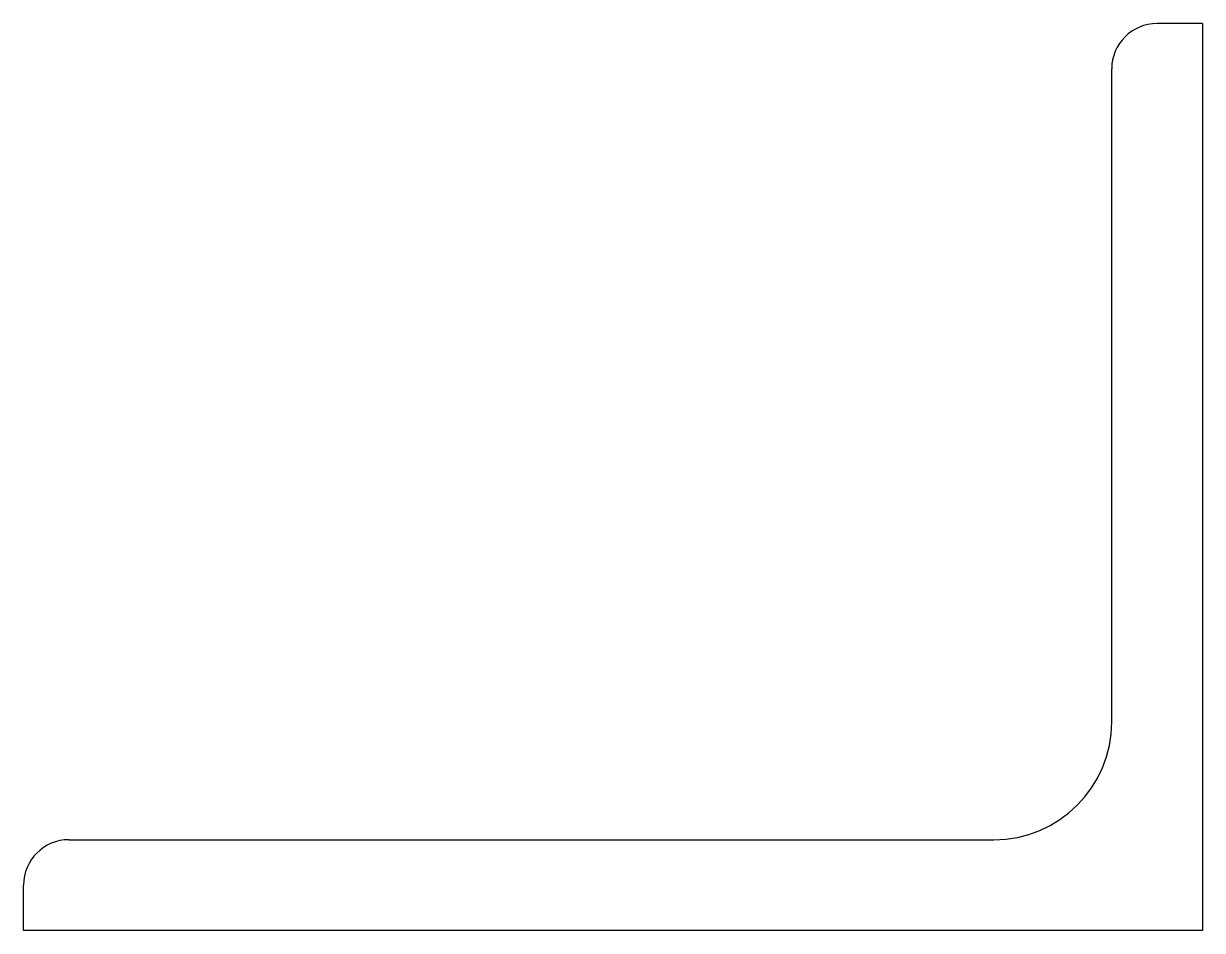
# Model space of a CAD drawing. Header units: metres. Extents: x -65 to 0, y 0 to 50.
import ezdxf

# ---------------------------------------------------------------- set-up
doc = ezdxf.new("R2010")
doc.units = ezdxf.units.M
doc.linetypes.add('Dash', pattern=[6.35, 3.175, -3.175])
doc.layers.add('A-DETL-GENF', color=92, linetype='Continuous', lineweight=18)
doc.layers.add('A-DETL-GENF-HDLN', color=1, linetype='Dash', lineweight=18)

# ---------------------------------------------------------------- blocks, each defined once
blk = doc.blocks.new('28 L_profiel - L65x50x5-4434854-00_0 Basismaterialen')
at = {"layer": 'A-DETL-GENF', "lineweight": 25}
for p, q in [((0, 50), (-2.5, 50)), ((0, 50), (0, 0)), ((-5, 11.5), (-5, 47.5)), ((-62.5, 5), (-11.5, 5)), ((-65, 0), (-65, 2.5)), ((0, 0), (-65, 0))]:
    blk.add_line(p, q, dxfattribs=at)
for centre, radius, start, end in [((-2.5, 47.5), 2.5, 90, 180), ((-11.5, 11.5), 6.5, 270, 0), ((-62.5, 2.5), 2.5, 90, 180)]:
    blk.add_arc(centre, radius, start, end, dxfattribs=at)
at = {"layer": 'A-DETL-GENF-HDLN'}
for p, q in [((0, 50), (-2.5, 50)), ((0, 50), (0, 0)), ((-5, 11.5), (-5, 47.5)), ((-62.5, 5), (-11.5, 5)), ((-65, 0), (-65, 2.5)), ((0, 0), (-65, 0))]:
    blk.add_line(p, q, dxfattribs=at)
for centre, radius, start, end in [((-2.5, 47.5), 2.5, 90, 180), ((-11.5, 11.5), 6.5, 270, 0), ((-62.5, 2.5), 2.5, 90, 180)]:
    blk.add_arc(centre, radius, start, end, dxfattribs=at)

msp = doc.modelspace()

# ---------------------------------------------------------------- block references
msp.add_blockref('28 L_profiel - L65x50x5-4434854-00_0 Basismaterialen', (0, 0))

doc.saveas('drawing.dxf')
